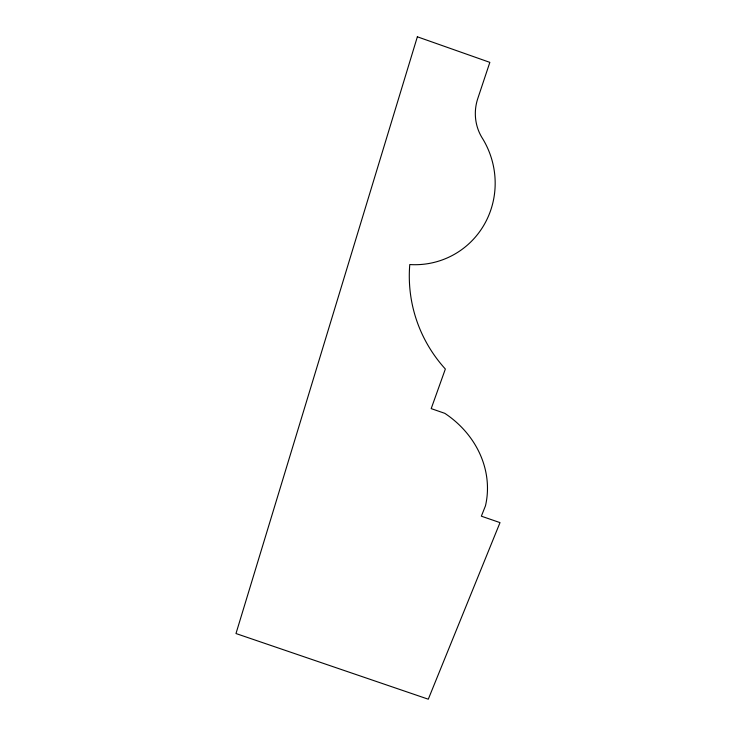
<?xml version="1.0" encoding="UTF-8"?>
<svg xmlns="http://www.w3.org/2000/svg" width="736" height="736" viewBox="0 0 736 736"><rect width="100%" height="100%" fill="white"/><g stroke="black" fill="none" stroke-linecap="round" stroke-linejoin="round"><path stroke-width="1.1" d="M417.358 36.8L235.989 633.54L428.288 699.2L500.011 522.615L481.353 516.184L485.475 505.807A96.453 86.038 17.6 0 0 444.811 413.338L431.195 408.618L445.354 369.021A148.092 142.646 -13.5 0 1 409.777 264.546A83.904 81.604 61.9 0 0 484.509 224.084A83.904 81.604 61.9 0 0 481.749 137.236A46.239 44.611 -71.2 0 1 477.977 97.952L489.845 62.367L417.358 36.8"/></g></svg>
